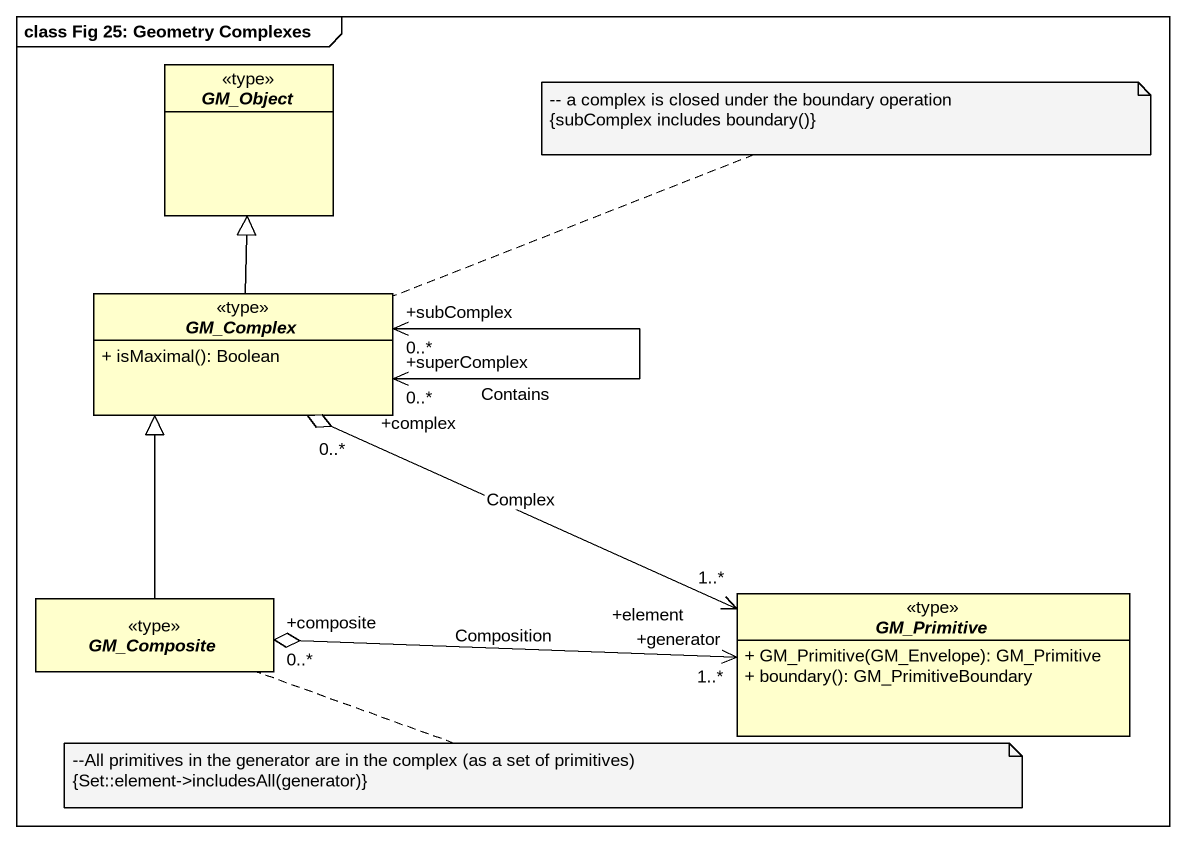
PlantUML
@startuml
mainframe class Fig 25: Geometry Complexes
hide circle
hide empty members
skinparam classAttributeIconSize 0
abstract class GM_Object <<type>>
abstract class GM_Complex <<type>> {
  + isMaximal(): Boolean
}
abstract class GM_Composite <<type>>
abstract class GM_Primitive <<type>> {
  + GM_Primitive(GM_Envelope): GM_Primitive
  + boundary(): GM_PrimitiveBoundary
}
GM_Complex -up-|> GM_Object
GM_Complex "+superComplex\n0..*" <--> "+subComplex\n0..*" GM_Complex : Contains
GM_Complex "+complex\n0..*" o-right-> "+element\n1..*" GM_Primitive : Complex
GM_Composite -up-|> GM_Complex
GM_Primitive "+generator\n1..*" <-left-o "+composite\n0..*" GM_Composite : Composition
note right of GM_Complex
  ~-- a complex is closed under the boundary operation
  {subComplex includes boundary()}
end note
note right of GM_Composite
  ~--All primitives in the generator are in the complex (as a set of primitives)
  {Set::element->includesAll(generator)}
end note
@enduml
